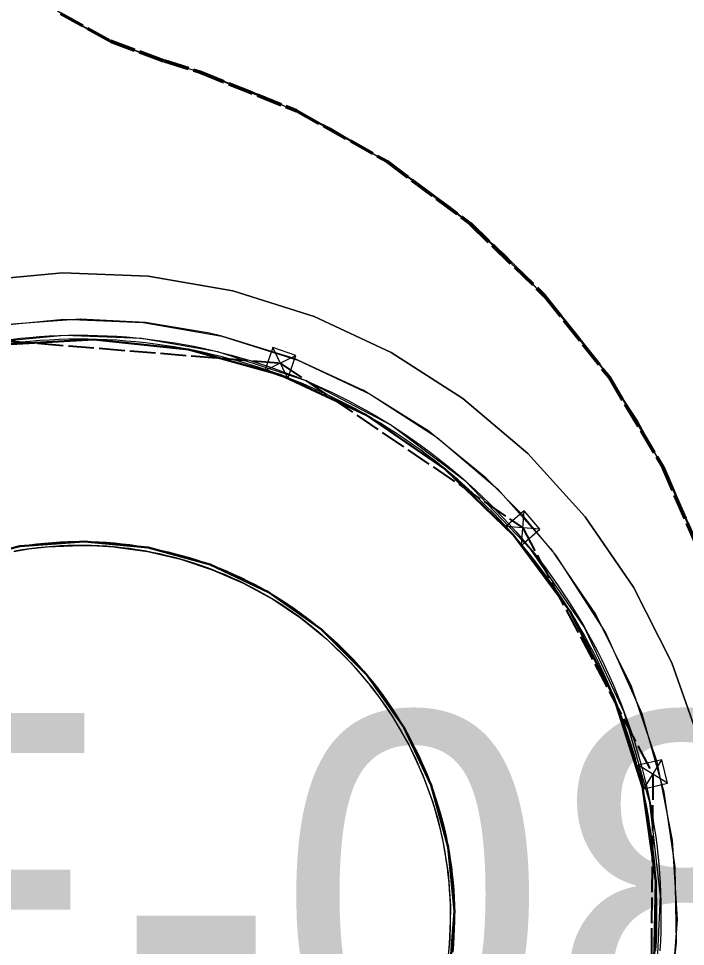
# Model space of a CAD drawing. Header units: metres. Extents: x 105014 to 106600, y 111320 to 118425.
# Drawn here: x 105747.91 to 105780.88, y 114019.05 to 114064.96 of the extents above; entities that cross this region are included whole.
import ezdxf
from ezdxf.enums import TextEntityAlignment as Align

# ---------------------------------------------------------------- set-up
doc = ezdxf.new("R2010")
doc.units = ezdxf.units.M
doc.linetypes.add('DASHED', pattern=[1.524, 1.27, -0.254])
for name, color, linetype, lineweight in [('00-BASE-LIMITE', 7, 'DASHED', 50), ('00-BASE-UE', 42, 'DASHED', 25), ('10-PAV-CALZADA-MIXTA', 8, 'CONTINUOUS', 30), ('10-PAV-SARDINEL', 252, 'CONTINUOUS', 13), ('20-EP-ZONA-DURA', 253, 'CONTINUOUS', 13), ('20-EP-ZONA-VERDE', 84, 'CONTINUOUS', 13), ('30-RED-ENEL-NODOS', 11, 'CONTINUOUS', 13), ('30-RED-ENEL-PROY', 1, 'DASHED', 25), ('40-ROT-UE', 7, 'CONTINUOUS', 25), ('60-PREDIAL-LOTE', 42, 'CONTINUOUS', 13)]:
    doc.layers.add(name, color=color, linetype=linetype, lineweight=lineweight)

# ---------------------------------------------------------------- blocks, each defined once
blk = doc.blocks.new('CAJA_ENEL')
for p, q in [((-0.6, -0.6), (0.6, 0.6)), ((-0.6, 0.6), (0.6, -0.6))]:
    blk.add_line(p, q)
blk.add_lwpolyline([(-0.6, -0.6), (0.6, -0.6), (0.6, 0.6), (-0.6, 0.6)], close=True)

msp = doc.modelspace()

# ---------------------------------------------------------------- linework, layer by layer
at = {"layer": '00-BASE-LIMITE'}
msp.add_lwpolyline([(105749.983, 114065.2183), (105752.4498, 114063.8384), (105755.1023, 114062.8617), (105756.8795, 114062.3077), (105756.8845, 114062.3061), (105761.6534, 114060.3946), (105766.1338, 114057.8803), (105770.2499, 114054.8058), (105773.9322, 114051.2231), (105777.1184, 114047.1927), (105779.7545, 114042.7829), (105781.7959, 114038.0682)], dxfattribs=at)
at = {"layer": '00-BASE-UE'}
msp.add_lwpolyline([(105749.983, 114065.2183), (105752.4498, 114063.8384), (105755.1023, 114062.8617), (105756.8795, 114062.3077), (105756.8845, 114062.3061), (105761.6534, 114060.3946), (105766.1338, 114057.8803), (105770.2499, 114054.8058), (105773.9322, 114051.223), (105777.1184, 114047.1927), (105779.7545, 114042.7828), (105781.7959, 114038.0682)], dxfattribs=at)
at = {"layer": '10-PAV-CALZADA-MIXTA'}
for points in [[(105746.9309, 114048.8086), (105751.6302, 114049.0879), (105756.3115, 114048.5899), (105760.8469, 114047.3281), (105765.1127, 114045.337), (105768.9926, 114042.6709), (105772.3808, 114039.4024), (105775.1847, 114035.6209), (105777.3279, 114031.4294), (105778.7519, 114026.9423), (105779.4179, 114022.282), (105779.3077, 114017.5756)], [(105769.2198, 114017.6121), (105769.4605, 114020.7861), (105769.1536, 114023.9544), (105768.308, 114027.0232), (105766.9489, 114029.9016), (105765.1165, 114032.5045), (105762.8651, 114034.7546), (105760.2612, 114036.5856), (105757.382, 114037.943), (105754.3127, 114038.7868), (105751.1442, 114039.092), (105747.9704, 114038.8494), (105744.885, 114038.0664), (105741.9796, 114036.7661), (105739.3401, 114034.9869), (105737.0446, 114032.7817), (105735.1612, 114030.2155), (105733.7455, 114027.3645), (105731.4369, 114021.5335), (105729.6482, 114015.5225)]]:
    msp.add_lwpolyline(points, dxfattribs=at)
at = {"layer": '10-PAV-SARDINEL'}
for points in [[(105747.5134, 114049.0872), (105747.9895, 114049.1409), (105748.4665, 114049.1866), (105748.9442, 114049.2243), (105749.4224, 114049.2541), (105749.9011, 114049.2759), (105750.3801, 114049.2897), (105750.8594, 114049.2954), (105751.3384, 114049.2932), (105751.8174, 114049.283), (105752.2962, 114049.2648), (105752.7747, 114049.2386), (105753.2526, 114049.2044), (105753.7299, 114049.1623), (105754.2065, 114049.1121), (105754.2065, 114049.1121), (105754.6821, 114049.0541), (105755.1567, 114048.9881), (105755.6302, 114048.9142), (105756.1019, 114048.8324), (105756.573, 114048.7427), (105757.0421, 114048.6452), (105757.5095, 114048.5398), (105757.9752, 114048.4266), (105758.4388, 114048.3058), (105758.9004, 114048.1772), (105759.3598, 114048.0408), (105759.8168, 114047.8969), (105760.2714, 114047.7454), (105760.7235, 114047.5862), (105761.1726, 114047.4195), (105761.619, 114047.2454), (105762.0625, 114047.0639), (105762.5028, 114046.875), (105762.9399, 114046.6787), (105763.3737, 114046.4752), (105763.8041, 114046.2644), (105764.2308, 114046.0465), (105764.6539, 114045.8215), (105765.0732, 114045.5895), (105765.488, 114045.3508), (105765.8997, 114045.1047), (105766.3068, 114044.8519), (105766.7096, 114044.5924), (105767.1081, 114044.3263), (105767.502, 114044.0535), (105767.8914, 114043.7742), (105768.276, 114043.4884), (105768.6558, 114043.1962), (105769.0306, 114042.8978), (105769.4005, 114042.593), (105769.7652, 114042.2823), (105770.1246, 114041.9654), (105770.4787, 114041.6426), (105770.8274, 114041.314), (105771.1705, 114040.9795), (105771.508, 114040.6393), (105771.8398, 114040.2936), (105772.1658, 114039.9424), (105772.4858, 114039.5858), (105772.7999, 114039.2239), (105773.1078, 114038.8568), (105773.4096, 114038.4846), (105773.7052, 114038.1075), (105773.9944, 114037.7254), (105774.2772, 114037.3386), (105774.5535, 114036.9471), (105774.8232, 114036.5511), (105775.0862, 114036.1506), (105775.3267, 114035.7692), (105775.3423, 114035.7459), (105775.3459, 114035.7401), (105775.5922, 114035.3367), (105775.8348, 114034.9236), (105776.0706, 114034.5064), (105776.2993, 114034.0853), (105776.5211, 114033.6605), (105776.7356, 114033.2321), (105776.943, 114032.8001), (105777.1432, 114032.3648), (105777.336, 114031.9262), (105777.5215, 114031.4844), (105777.6996, 114031.0395), (105777.8704, 114030.5913), (105778.0335, 114030.1412), (105778.1891, 114029.688), (105778.3371, 114029.2323), (105778.4775, 114028.7742), (105778.6103, 114028.3137), (105778.7353, 114027.8512), (105778.8525, 114027.3866), (105778.9621, 114026.9201), (105779.0638, 114026.4519), (105779.1576, 114025.982), (105779.2436, 114025.5107), (105779.3218, 114025.0379), (105779.3921, 114024.5639), (105779.4544, 114024.0888), (105779.5087, 114023.6127), (105779.5552, 114023.1358), (105779.5936, 114022.6582), (105779.6241, 114022.18), (105779.6466, 114021.7013), (105779.6611, 114021.2224), (105779.6676, 114020.7429), (105779.6661, 114020.2641), (105779.6566, 114019.785), (105779.6391, 114019.3062), (105779.6136, 114018.8277)], [(105779.4139, 114018.84), (105779.4393, 114019.3151), (105779.4566, 114019.7906), (105779.4661, 114020.2664), (105779.4676, 114020.7422), (105779.4611, 114021.218), (105779.4467, 114021.6936), (105779.4244, 114022.1689), (105779.3941, 114022.6438), (105779.3559, 114023.1181), (105779.3098, 114023.5916), (105779.2558, 114024.0644), (105779.194, 114024.5362), (105779.1242, 114025.0069), (105779.0466, 114025.4763), (105778.9612, 114025.9444), (105778.868, 114026.411), (105778.767, 114026.876), (105778.6582, 114027.3392), (105778.5417, 114027.8006), (105778.4176, 114028.2599), (105778.2858, 114028.7172), (105778.1464, 114029.1721), (105777.9994, 114029.6246), (105777.8448, 114030.0747), (105777.6828, 114030.5221), (105777.5133, 114030.9667), (105777.3365, 114031.4084), (105777.1523, 114031.8472), (105776.9607, 114032.2827), (105776.762, 114032.7151), (105776.556, 114033.144), (105776.343, 114033.5695), (105776.1228, 114033.9913), (105775.8956, 114034.4094), (105775.6615, 114034.8237), (105775.4205, 114035.2339), (105775.1727, 114035.6401), (105774.9182, 114036.0422), (105774.6569, 114036.4399), (105774.3891, 114036.8331), (105774.1147, 114037.2219), (105773.8339, 114037.606), (105773.5467, 114037.9854), (105773.2532, 114038.36), (105772.9535, 114038.7295), (105772.6477, 114039.0941), (105772.3358, 114039.4535), (105772.018, 114039.8076), (105771.6943, 114040.1563), (105771.3649, 114040.4996), (105771.0297, 114040.8374), (105770.689, 114041.1695), (105770.3427, 114041.4959), (105769.9911, 114041.8165), (105769.6341, 114042.1311), (105769.272, 114042.4398), (105768.9047, 114042.7423), (105768.5325, 114043.0387), (105768.1553, 114043.3288), (105767.7734, 114043.6126), (105767.3868, 114043.89), (105766.9956, 114044.1609), (105766.5999, 114044.4252), (105766.1999, 114044.6829), (105765.7956, 114044.9338), (105765.3872, 114045.178), (105764.9748, 114045.4153), (105764.5585, 114045.6457), (105764.1384, 114045.8692), (105763.7146, 114046.0855), (105763.2873, 114046.2948), (105762.8565, 114046.4969), (105762.4224, 114046.6918), (105761.9851, 114046.8794), (105761.5448, 114047.0597), (105761.1015, 114047.2326), (105760.6553, 114047.3981), (105760.2065, 114047.5561), (105759.7551, 114047.7066), (105759.3013, 114047.8496), (105758.8451, 114047.9849), (105758.3867, 114048.1127), (105757.9263, 114048.2327), (105757.4639, 114048.345), (105756.9997, 114048.4497), (105756.5339, 114048.5465), (105756.0665, 114048.6356), (105755.5976, 114048.7168), (105755.1275, 114048.7902), (105754.6562, 114048.8557), (105754.1839, 114048.9134), (105753.7107, 114048.9632), (105753.2367, 114049.005), (105752.7621, 114049.039), (105752.2869, 114049.065), (105751.8115, 114049.0831), (105751.3357, 114049.0932), (105750.8599, 114049.0954), (105750.3841, 114049.0897), (105749.9085, 114049.076), (105749.4332, 114049.0544), (105748.9582, 114049.0248), (105748.4839, 114048.9874), (105748.0102, 114048.942), (105747.5374, 114048.8887)], [(105747.6759, 114038.7987), (105748.0546, 114038.863), (105748.4346, 114038.9195), (105748.8157, 114038.968), (105749.1977, 114039.0086), (105749.5805, 114039.0412), (105749.9638, 114039.0659), (105750.3476, 114039.0827), (105750.7316, 114039.0914), (105751.1158, 114039.0922), (105751.4999, 114039.085), (105751.8837, 114039.0699), (105752.2672, 114039.0467), (105752.6501, 114039.0156), (105753.0322, 114038.9766), (105753.4135, 114038.9296), (105753.7937, 114038.8748), (105754.1727, 114038.812), (105754.5503, 114038.7414), (105754.9264, 114038.663), (105755.3007, 114038.5768), (105755.6732, 114038.4828), (105756.0437, 114038.3811), (105756.4119, 114038.2718), (105756.7778, 114038.1548), (105757.1412, 114038.0302), (105757.5019, 114037.8982), (105757.8599, 114037.7586), (105758.2148, 114037.6117), (105758.5666, 114037.4574), (105758.9151, 114037.2959), (105759.2602, 114037.1271), (105759.6018, 114036.9512), (105759.9396, 114036.7683), (105760.2735, 114036.5784), (105760.6034, 114036.3816), (105760.9292, 114036.178), (105761.2506, 114035.9677), (105761.5676, 114035.7507), (105761.8801, 114035.5272), (105762.1878, 114035.2973), (105762.4907, 114035.061), (105762.7887, 114034.8185), (105763.0815, 114034.5699), (105763.3691, 114034.3152), (105763.6513, 114034.0546), (105763.9281, 114033.7882), (105764.1993, 114033.5162), (105764.4648, 114033.2385), (105764.7245, 114032.9554), (105764.9782, 114032.667), (105765.2259, 114032.3733), (105765.4674, 114032.0746), (105765.7027, 114031.7709), (105765.9316, 114031.4624), (105766.1541, 114031.1493), (105766.37, 114030.8315), (105766.5792, 114030.5094), (105766.7818, 114030.183), (105766.9775, 114029.8524), (105767.1663, 114029.5179), (105767.3481, 114029.1795), (105767.5229, 114028.8374), (105767.6905, 114028.4917), (105767.8509, 114028.1427), (105768.004, 114027.7903), (105768.1498, 114027.4349), (105768.2882, 114027.0766), (105768.4191, 114026.7154), (105768.5424, 114026.3516), (105768.6582, 114025.9853), (105768.7663, 114025.6167), (105768.8668, 114025.2459), (105768.9596, 114024.8731), (105769.0446, 114024.4985), (105769.1218, 114024.1222), (105769.1911, 114023.7443), (105769.2526, 114023.3651), (105769.3063, 114022.9848), (105769.352, 114022.6033), (105769.3897, 114022.221), (105769.4196, 114021.8381), (105769.4415, 114021.4545), (105769.4554, 114021.0706), (105769.4613, 114020.6865), (105769.4592, 114020.3024), (105769.4492, 114019.9184), (105769.4312, 114019.5346), (105769.4053, 114019.1514), (105769.3714, 114018.7687)], [(105769.1724, 114018.7888), (105769.2059, 114019.167), (105769.2317, 114019.5477), (105769.2493, 114019.9236), (105769.2494, 114019.9277), (105769.2592, 114020.3034), (105769.2593, 114020.3076), (105769.2613, 114020.6845), (105769.2554, 114021.0652), (105769.2417, 114021.4454), (105769.22, 114021.8254), (105769.1903, 114022.2052), (105769.1529, 114022.5836), (105769.1079, 114022.9589), (105769.055, 114023.3341), (105768.9941, 114023.7099), (105768.9259, 114024.082), (105768.9251, 114024.0861), (105768.8491, 114024.4563), (105768.7647, 114024.828), (105768.6738, 114025.1936), (105768.6727, 114025.1976), (105768.5742, 114025.5611), (105768.4671, 114025.9262), (105768.352, 114026.2903), (105768.2303, 114026.6491), (105768.1002, 114027.0081), (105767.9648, 114027.359), (105767.9632, 114027.3629), (105767.8199, 114027.7123), (105767.6683, 114028.061), (105767.5096, 114028.4063), (105767.3448, 114028.7464), (105767.3429, 114028.7501), (105767.1719, 114029.0848), (105767.17, 114029.0885), (105766.9907, 114029.422), (105766.8039, 114029.753), (105766.6107, 114030.0793), (105766.4109, 114030.4014), (105766.204, 114030.72), (105765.9905, 114031.0341), (105765.771, 114031.3433), (105765.7685, 114031.3466), (105765.5434, 114031.65), (105765.3119, 114031.9489), (105765.3093, 114031.9521), (105765.0729, 114032.2443), (105765.0703, 114032.2476), (105764.8259, 114032.5373), (105764.5753, 114032.8221), (105764.319, 114033.1015), (105764.0577, 114033.375), (105764.0548, 114033.3779), (105763.7879, 114033.6456), (105763.5135, 114033.9098), (105763.2349, 114034.1669), (105762.9504, 114034.4188), (105762.6619, 114034.6638), (105762.3676, 114034.9034), (105762.0658, 114035.1388), (105761.7616, 114035.3661), (105761.4537, 114035.5864), (105761.1402, 114035.8009), (105760.8201, 114036.0103), (105760.501, 114036.2099), (105760.4974, 114036.212), (105760.1745, 114036.4045), (105760.171, 114036.4066), (105759.8425, 114036.5934), (105759.51, 114036.7735), (105759.1724, 114036.9475), (105759.1687, 114036.9493), (105758.8307, 114037.1146), (105758.4839, 114037.2754), (105758.1356, 114037.428), (105757.7842, 114037.5735), (105757.4324, 114037.7106), (105757.0752, 114037.8414), (105756.7153, 114037.9648), (105756.353, 114038.0806), (105755.9868, 114038.1894), (105755.6243, 114038.2889), (105755.6203, 114038.2899), (105755.2554, 114038.382), (105754.8845, 114038.4674), (105754.511, 114038.5453), (105754.1377, 114038.6151), (105753.7632, 114038.6771), (105753.3888, 114038.7311), (105753.0116, 114038.7776), (105752.633, 114038.8164), (105752.2535, 114038.8472), (105751.8735, 114038.8701), (105751.4931, 114038.8852), (105751.1125, 114038.8922), (105750.7362, 114038.8914), (105750.7321, 114038.8914), (105750.3563, 114038.8828), (105750.3522, 114038.8827), (105749.9759, 114038.8662), (105749.5975, 114038.8419), (105749.5933, 114038.8416), (105749.2164, 114038.8094), (105748.8384, 114038.7693), (105748.464, 114038.7216), (105748.4599, 114038.721), (105748.0881, 114038.6658), (105748.084, 114038.6652), (105747.7133, 114038.6023)]]:
    msp.add_lwpolyline(points, dxfattribs=at)
at = {"layer": '20-EP-ZONA-DURA'}
for points in [[(105745.8539, 114051.9808), (105750.0775, 114052.3811), (105754.3167, 114052.2157), (105758.4963, 114051.4875), (105762.5147, 114050.2201), (105766.3303, 114048.4326), (105769.876, 114046.1564), (105773.0897, 114043.4313), (105775.9149, 114040.3053), (105778.302, 114036.8332), (105780.2092, 114033.076), (105781.6028, 114029.0996)], [(105780.0217, 114015.5179), (105780.4301, 114019.2335), (105780.4303, 114019.2383), (105780.365, 114022.9756), (105780.3646, 114022.9805), (105779.8265, 114026.6804), (105779.8257, 114026.6843), (105778.7322, 114030.5452), (105778.7296, 114030.5523), (105776.9267, 114034.5953), (105776.9235, 114034.6011), (105774.4927, 114038.3841), (105772.8447, 114040.376), (105772.8411, 114040.38), (105771.0208, 114042.2232), (105768.1194, 114044.5897), (105768.1164, 114044.5918), (105764.9387, 114046.5713), (105764.9352, 114046.5732), (105761.5312, 114048.1342), (105761.5285, 114048.1353), (105757.9513, 114049.2529), (105757.3542, 114049.3916), (105754.1821, 114049.9163), (105754.1771, 114049.9168), (105750.9664, 114050.0926), (105750.9617, 114050.0926), (105746.4712, 114049.7491)]]:
    msp.add_lwpolyline(points, dxfattribs=at)
at = {"layer": '20-EP-ZONA-VERDE'}
for points in [[(105781.6028, 114029.0996), (105780.2092, 114033.0759), (105778.302, 114036.8332), (105775.9149, 114040.3053), (105773.0897, 114043.4313), (105769.876, 114046.1563), (105766.3303, 114048.4326), (105762.5147, 114050.2201), (105758.4963, 114051.4875), (105754.3167, 114052.2157), (105750.0775, 114052.3811), (105745.8539, 114051.9808), (105741.7212, 114051.0218), (105740.2032, 114050.908), (105738.8248, 114051.5539), (105737.9408, 114052.7931), (105737.7787, 114054.3075), (105738.388, 114058.3434), (105738.4055, 114058.442), (105738.7756, 114060.5309), (105738.7931, 114060.6293), (105739.3125, 114063.5623), (105740.3343, 114068.5445)], [(105748.5626, 114066.2708), (105750.5788, 114064.8372), (105752.7725, 114063.6936), (105755.1023, 114062.8617), (105755.1023, 114062.8617), (105756.8795, 114062.3077), (105760.1858, 114061.0604), (105763.3675, 114059.5225), (105766.3989, 114057.7065), (105769.2559, 114055.6268), (105771.9156, 114053.3), (105774.3567, 114050.7449), (105776.5597, 114047.9818), (105778.5069, 114045.0329), (105780.1828, 114041.9218), (105781.5739, 114038.6733)], [(105746.2288, 114049.7108), (105750.1451, 114050.0816), (105754.0759, 114049.928), (105757.9513, 114049.2529), (105757.9513, 114049.2529), (105761.7148, 114048.0632), (105765.2859, 114046.3818), (105768.6005, 114044.2387), (105771.5993, 114041.6722), (105774.2287, 114038.7284), (105776.4415, 114035.4599), (105778.1981, 114031.9253), (105779.4672, 114028.1878), (105780.226, 114024.3143), (105780.4608, 114020.3742), (105780.1676, 114016.438)], [(105779.423, 114016.8992), (105779.6458, 114021.5465), (105779.1148, 114026.1689), (105777.8438, 114030.6446), (105775.8664, 114034.8562), (105773.2344, 114038.693), (105770.0171, 114042.054), (105766.299, 114044.851), (105762.1777, 114047.0105), (105757.7617, 114048.4757), (105753.9921, 114049.1325), (105750.1687, 114049.282), (105746.3593, 114048.9215)], [(105747.6731, 114038.5949), (105748.4161, 114038.7149), (105749.3163, 114038.8187), (105750.9821, 114038.8929), (105751.8113, 114038.8731), (105751.8113, 114038.8731), (105752.6431, 114038.8155), (105752.6989, 114038.8103), (105754.2883, 114038.5879), (105755.9083, 114038.2115), (105757.4875, 114037.6897), (105759.0125, 114037.0265), (105760.4713, 114036.2279), (105761.8513, 114035.2999), (105763.1415, 114034.2505), (105764.3311, 114033.0885), (105765.4113, 114031.8219), (105766.0659, 114030.9249), (105766.3687, 114030.4677), (105767.2029, 114029.0255), (105767.9015, 114027.5155), (105768.3871, 114026.1825), (105768.4597, 114025.9507), (105768.6313, 114025.3547), (105768.8737, 114024.3407), (105769.1401, 114022.6975), (105769.2561, 114021.0385), (105769.2209, 114019.3753), (105769.0637, 114017.9091)]]:
    msp.add_lwpolyline(points, dxfattribs=at)
at = {"layer": '30-RED-ENEL-PROY'}
for points in [[(105741.2585, 114049.5135), (105760.8457, 114047.9153)], [(105760.8457, 114047.9153), (105772.8405, 114039.7543)], [(105772.8405, 114039.7543), (105779.2673, 114027.5683)], [(105779.2673, 114027.5683), (105779.1491, 114013.5165)]]:
    msp.add_lwpolyline(points, dxfattribs=at)
at = {"layer": '60-PREDIAL-LOTE'}
msp.add_lwpolyline([(105749.9829, 114065.2182), (105752.4497, 114063.8383), (105755.1022, 114062.8615), (105756.8795, 114062.3077), (105756.8845, 114062.3061), (105761.6533, 114060.3946), (105766.1337, 114057.8804), (105770.2499, 114054.8059), (105773.9322, 114051.2232), (105777.1183, 114047.1928), (105779.7544, 114042.783), (105781.7959, 114038.0684)], dxfattribs=at)

# ---------------------------------------------------------------- block references
at = {"layer": '30-RED-ENEL-NODOS'}
for p, rotation in [((105760.8456, 114047.9152), 71), ((105772.8405, 114039.7543), 130.5), ((105779.2672, 114027.5682), 103.2)]:
    msp.add_blockref('CAJA_ENEL', p, dxfattribs=dict(at, rotation=rotation))

# ---------------------------------------------------------------- texts
at = {"layer": '40-ROT-UE'}
msp.add_text('UE-08', height=18, dxfattribs=at).set_placement((105753.3577, 114021.6058), align=Align.MIDDLE_CENTER)

doc.saveas('drawing.dxf')
